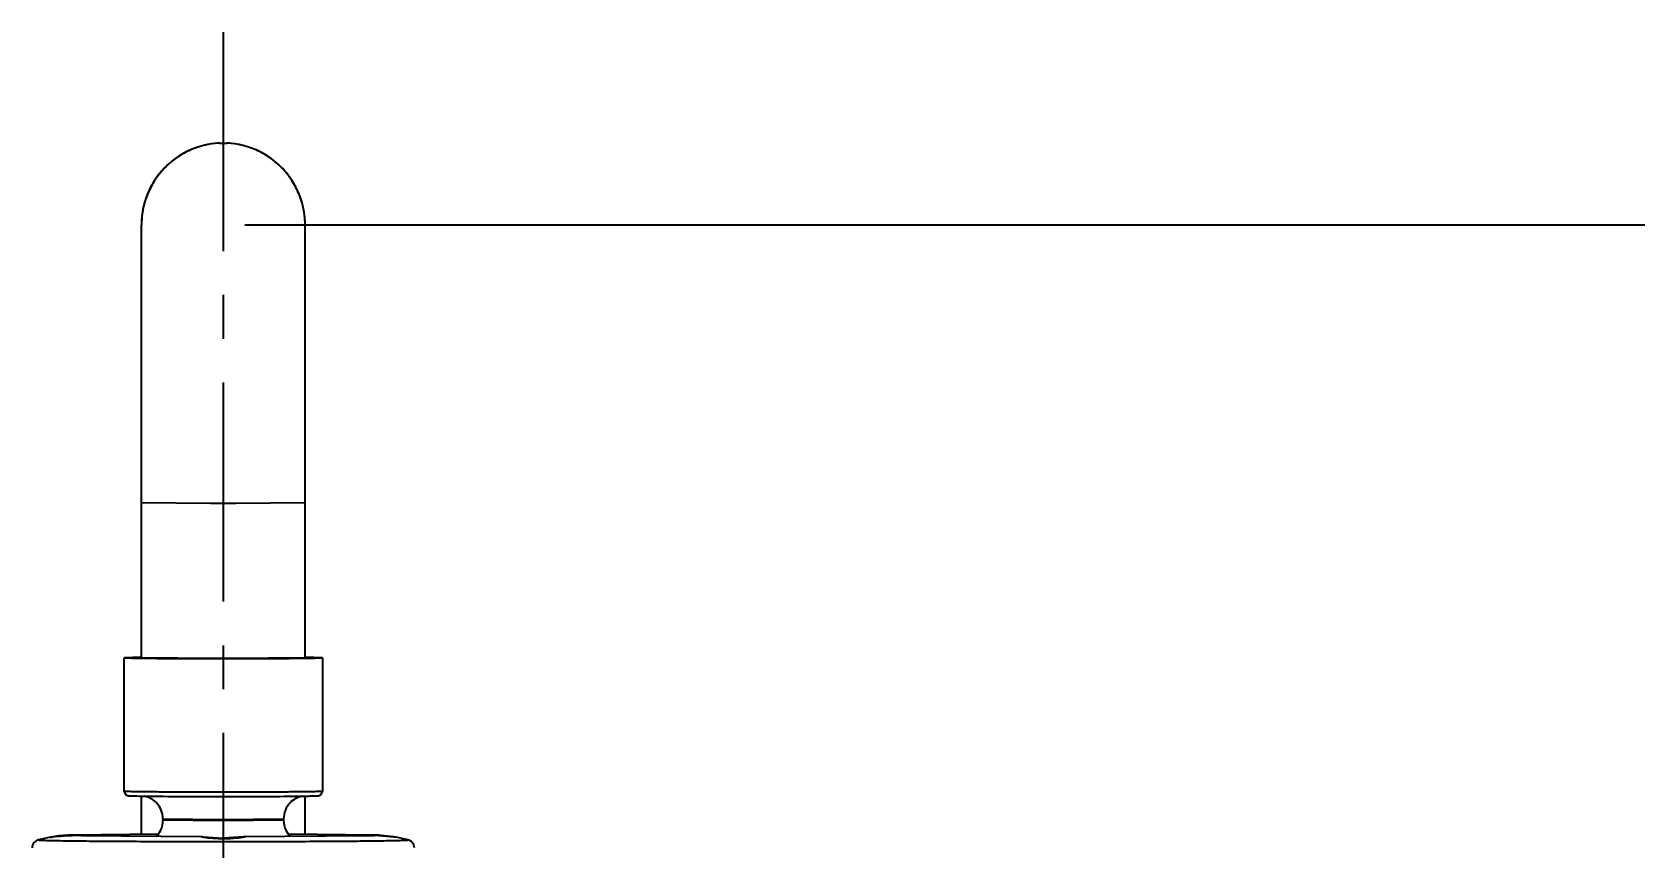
# Model space of a CAD drawing. Header units: millimetres. Extents: x 3819 to 4365, y -2661 to -1889.
# Drawn here: x 3966.65 to 4013.15, y -2110.69 to -2087.04 of the extents above; entities that cross this region are included whole.
import ezdxf

# ---------------------------------------------------------------- set-up
doc = ezdxf.new("R2010")
doc.units = ezdxf.units.MM
doc.header["$LTSCALE"] = 0.1
doc.linetypes.add('CENTERX2', pattern=[101.6, 63.5, -12.7, 12.7, -12.7])
doc.layers.add('CENTER', color=1, linetype='CENTERX2')
doc.layers.add('DIM', color=3, linetype='Continuous')
doc.styles.get("Standard").update_dxf_attribs({"font": 'arial.ttf'})
doc.dimstyles.new('ISO-25', dxfattribs={"dimtxt": 2.5, "dimasz": 2.5, "dimexe": 1.25, "dimexo": 0.625, "dimtad": 1, "dimlfac": 5, "dimtxsty": 'Standard', "dimcen": 2.5, "dimadec": 0, "dimazin": 0, "dimtfac": 1, "dimtmove": 0, "dimatfit": 3, "dimfxl": 0, "dimarcsym": 0})

# ---------------------------------------------------------------- blocks, each defined once
blk = doc.blocks.new('*D137')
at = {"layer": 'Defpoints', "color": 0}
for p in [(3972.198, -2092.633), (4060.64, -2605.033), (4086.272, -2605.033)]:
    blk.add_point(p, dxfattribs=at)
at = {"layer": 'DIM', "color": 0, "lineweight": -2}
for p, q in [((3972.823, -2092.633), (4087.522, -2092.633)), ((4086.272, -2096.633), (4086.272, -2601.033)), ((4061.265, -2605.033), (4087.522, -2605.033))]:
    blk.add_line(p, q, dxfattribs=at)
at = {"layer": 'DIM', "color": 0}
for points in [[(4085.605, -2096.633), (4086.939, -2096.633), (4086.272, -2092.633)], [(4085.605, -2601.033), (4086.939, -2601.033), (4086.272, -2605.033)]]:
    blk.add_solid(points, dxfattribs=at)
at = {"layer": 'DIM', "color": 0, "insert": (4083.025, -2348.833), "char_height": 4, "attachment_point": 5, "rotation": 90}
blk.add_mtext('(2280)', dxfattribs=at)

msp = doc.modelspace()

# ---------------------------------------------------------------- linework, layer by layer
at = {"color": 7, "linetype": 'Continuous'}
for p, q in [((3972.0853, -2090.2608), (3972.198, -2090.2581)), ((3972.198, -2090.2581), (3972.3107, -2090.2608)), ((3972.2731, -2090.2603), (3972.3107, -2090.2617)), ((3969.823, -2105.1886), (3969.823, -2092.634)), ((3974.573, -2105.1886), (3974.573, -2092.634)), ((3969.823, -2100.6791), (3971.8266, -2100.6996)), ((3971.8266, -2100.6996), (3972.198, -2100.6998)), ((3972.198, -2100.6998), (3972.5694, -2100.6996)), ((3972.5694, -2100.6996), (3974.573, -2100.6791)), ((3969.8195, -2105.1648), (3969.323, -2105.1789)), ((3969.323, -2109.0538), (3969.323, -2105.1789)), ((3969.5736, -2105.1789), (3969.8177, -2105.1693)), ((3972.198, -2105.2018), (3969.5736, -2105.1789)), ((3974.8224, -2105.1789), (3972.198, -2105.2018)), ((3975.073, -2105.1789), (3974.5765, -2105.1648)), ((3974.5783, -2105.1693), (3974.8224, -2105.1789)), ((3975.073, -2105.1789), (3975.073, -2109.0538)), ((3969.323, -2109.0538), (3969.3598, -2109.1424)), ((3975.0363, -2109.1424), (3975.073, -2109.0538)), ((3969.823, -2110.295), (3969.823, -2109.1909)), ((3969.8381, -2109.1911), (3969.8639, -2109.1915)), ((3974.573, -2110.295), (3974.573, -2109.1909)), ((3970.448, -2109.8538), (3970.448, -2109.889)), ((3970.448, -2109.8538), (3972.198, -2109.869)), ((3972.198, -2109.9043), (3970.448, -2109.889)), ((3972.198, -2109.869), (3973.948, -2109.8538)), ((3973.948, -2109.889), (3972.198, -2109.9043)), ((3973.948, -2109.8538), (3973.948, -2109.889)), ((3966.8378, -2110.4596), (3966.8351, -2110.4611)), ((3967.2464, -2110.371), (3967.1859, -2110.3824)), ((3967.1859, -2110.3824), (3967.2324, -2110.3775)), ((3967.2324, -2110.3775), (3967.2448, -2110.3759)), ((3967.3662, -2110.3543), (3967.2464, -2110.371)), ((3967.3699, -2110.3616), (3967.686, -2110.337)), ((3967.686, -2110.3261), (3967.6166, -2110.3303)), ((3967.686, -2110.337), (3967.823, -2110.3334)), ((3967.823, -2110.3223), (3967.7313, -2110.3242)), ((3967.8404, -2110.3195), (3967.8225, -2110.3201)), ((3967.823, -2110.3223), (3968.0748, -2110.3279)), ((3968.0744, -2110.3381), (3967.823, -2110.3334)), ((3970.3079, -2110.2925), (3967.8404, -2110.3195)), ((3968.0741, -2110.3381), (3971.5599, -2110.3647)), ((3971.5599, -2110.366), (3971.5651, -2110.3649)), ((3971.5748, -2110.3652), (3971.6131, -2110.3691)), ((3971.5748, -2110.3709), (3971.7494, -2110.3998)), ((3971.6131, -2110.3691), (3971.7504, -2110.3859)), ((3971.7494, -2110.3998), (3972.198, -2110.4261)), ((3971.7574, -2110.3867), (3972.198, -2110.4144)), ((3972.6461, -2110.3858), (3972.198, -2110.4144)), ((3972.7866, -2110.3687), (3972.6461, -2110.3858)), ((3972.8214, -2110.3652), (3972.7866, -2110.3687)), ((3972.8211, -2110.3709), (3972.8344, -2110.3669)), ((3972.8361, -2110.3657), (3972.8309, -2110.3648)), ((3972.8361, -2110.3647), (3976.3216, -2110.3381)), ((3976.5736, -2110.3201), (3974.0885, -2110.2925)), ((3976.3222, -2110.3278), (3976.573, -2110.3222)), ((3976.327, -2110.3378), (3976.573, -2110.3331)), ((3976.6647, -2110.3242), (3976.573, -2110.3222)), ((3976.7803, -2110.3303), (3976.71, -2110.3261)), ((3976.71, -2110.337), (3977.148, -2110.3756)), ((3977.15, -2110.3711), (3976.7803, -2110.3302)), ((3977.1498, -2110.3758), (3977.2101, -2110.3824)), ((3977.2101, -2110.3824), (3977.15, -2110.3711)), ((3977.5609, -2110.4611), (3977.5582, -2110.4596))]:
    msp.add_line(p, q, dxfattribs=at)
for points in [[(3972.0853, -2090.2617), (3972.1228, -2090.2603), (3972.1604, -2090.2594), (3972.198, -2090.2591)], [(3972.198, -2090.2591), (3972.2356, -2090.2594), (3972.2731, -2090.2603)]]:
    msp.add_lwpolyline(points, dxfattribs=at)
for centre, radius, start, end in [((3972.198, -2092.6331), 2.375, 92.71951, 180), ((3972.1993, -2092.6364), 2.3777, 113.66884, 123.38104), ((3972.1973, -2092.6323), 2.3731, 107.99751, 113.6659), ((3972.2002, -2092.6455), 2.3866, 94.44478, 107.96438), ((3972.1972, -2092.6166), 2.3575, 92.72038, 94.42674), ((3972.198, -2092.6331), 2.375, 0, 87.28049), ((3972.1988, -2092.6166), 2.3575, 85.57326, 87.27962), ((3972.1958, -2092.6455), 2.3866, 72.03562, 85.55522), ((3972.1986, -2092.6323), 2.3731, 66.3341, 72.00249), ((3972.1967, -2092.6364), 2.3777, 56.61896, 66.33116), ((3972.1982, -2092.6345), 2.3755, 129.75332, 138.79341), ((3972.2019, -2092.6391), 2.3814, 123.39915, 129.75231), ((3972.194, -2092.6391), 2.3814, 50.24769, 56.60085), ((3972.1978, -2092.6345), 2.3755, 41.20659, 50.24668), ((3972.1993, -2092.6351), 2.3767, 145.39926, 154.23826), ((3972.2033, -2092.638), 2.3816, 138.81167, 145.396), ((3972.1927, -2092.638), 2.3816, 34.604, 41.18833), ((3972.1966, -2092.6351), 2.3767, 25.76174, 34.60074), ((3972.1973, -2092.6335), 2.3742, 160.90741, 169.75891), ((3972.2014, -2092.6355), 2.3788, 154.25142, 160.89481), ((3972.1945, -2092.6355), 2.3788, 19.10519, 25.74858), ((3972.1987, -2092.6335), 2.3742, 10.24109, 19.09259), ((3972.2054, -2092.6349), 2.3824, 169.76009, 179.97733), ((3972.1906, -2092.6349), 2.3824, 0.02267, 10.23991), ((3969.7745, -2109.8523), 0.6729, 44.99229, 79.00903), ((3969.7732, -2109.8537), 0.6747, 359.99883, 45.00042), ((3974.6228, -2109.8537), 0.6748, 135.00083, 180.00031), ((3974.6205, -2109.8506), 0.6709, 100.88642, 135.05753), ((3966.907, -2110.7107), 0.2604, 105.36804, 108.30369), ((3967.8362, -2114.0828), 3.7582, 99.96366, 105.40691), ((3968.3734, -2119.635), 9.3276, 96.17598, 96.94963), ((3967.9167, -2114.7607), 4.4407, 93.87486, 97.12044), ((3967.8439, -2113.5772), 3.2549, 91.98289, 92.78049), ((3967.8745, -2113.4833), 3.1618, 85.91279, 86.31349), ((3967.8965, -2113.1928), 2.8705, 83.28218, 85.93659), ((3969.7694, -2109.8863), 0.6793, 315.59431, 334.7594), ((3971.5631, -2110.5504), 0.1856, 86.38213, 86.77997), ((3972.8387, -2110.6109), 0.2464, 93.54713, 94.0197), ((3974.6265, -2109.8864), 0.6793, 205.24001, 224.36294), ((3976.4895, -2113.0869), 2.7641, 94.01488, 96.77391), ((3976.5202, -2113.4674), 3.1458, 93.69235, 94.08711), ((3976.5192, -2114.5921), 4.2594, 87.43243, 89.27594), ((3976.5502, -2113.6155), 3.2932, 87.21849, 88.00687), ((3976.5599, -2114.0822), 3.7576, 74.59278, 80.03696)]:
    msp.add_arc(centre, radius, start, end, dxfattribs=at)
for points, knots in [([(3969.323, -2105.1789), (3969.323, -2105.1802), (3969.3301, -2105.18), (3969.3382, -2105.182), (3969.3568, -2105.1826), (3969.3926, -2105.1847), (3969.4558, -2105.1865), (3969.5503, -2105.1888), (3969.6706, -2105.191), (3969.8152, -2105.193), (3969.9827, -2105.195), (3970.2471, -2105.1975), (3970.6212, -2105.2001), (3971.1119, -2105.2023), (3971.6443, -2105.2037), (3972.011, -2105.204), (3972.198, -2105.204)], [0, 0, 0, 0, 0.001279, 0.0049142, 0.0109356, 0.019337, 0.0431915, 0.076257, 0.1182154, 0.1686629, 0.227116, 0.2930115, 0.4445246, 0.6173835, 0.8049381, 1, 1, 1, 1]), ([(3972.198, -2105.204), (3972.3849, -2105.204), (3972.7517, -2105.2037), (3973.2841, -2105.2023), (3973.7748, -2105.2001), (3974.1489, -2105.1975), (3974.4132, -2105.195), (3974.5808, -2105.193), (3974.7253, -2105.191), (3974.8457, -2105.1888), (3974.9402, -2105.1865), (3975.0033, -2105.1847), (3975.0392, -2105.1826), (3975.0578, -2105.182), (3975.0659, -2105.18), (3975.073, -2105.1802), (3975.073, -2105.1789)], [0, 0, 0, 0, 0.1950619, 0.3826165, 0.5554754, 0.7069885, 0.772884, 0.8313371, 0.8817846, 0.923743, 0.9568085, 0.980663, 0.9890644, 0.9950858, 0.998721, 1, 1, 1, 1]), ([(3972.198, -2109.0789), (3972.011, -2109.0789), (3971.6443, -2109.0786), (3971.1119, -2109.0772), (3970.6212, -2109.0749), (3970.2471, -2109.0724), (3969.9827, -2109.0698), (3969.8152, -2109.0679), (3969.6706, -2109.0658), (3969.5503, -2109.0637), (3969.4558, -2109.0613), (3969.3926, -2109.0596), (3969.3568, -2109.0575), (3969.3382, -2109.0569), (3969.3301, -2109.0549), (3969.323, -2109.055), (3969.323, -2109.0538)], [0, 0, 0, 0, 0.1950616, 0.3826163, 0.5554755, 0.7069889, 0.7728845, 0.8313376, 0.881785, 0.9237434, 0.9568088, 0.9806632, 0.9890645, 0.9950859, 0.9987211, 1, 1, 1, 1]), ([(3975.073, -2109.0538), (3975.073, -2109.055), (3975.0659, -2109.0549), (3975.0578, -2109.0569), (3975.0392, -2109.0575), (3975.0033, -2109.0596), (3974.9402, -2109.0613), (3974.8457, -2109.0637), (3974.7253, -2109.0658), (3974.5808, -2109.0679), (3974.4133, -2109.0698), (3974.1489, -2109.0724), (3973.7748, -2109.0749), (3973.2841, -2109.0772), (3972.7517, -2109.0786), (3972.3849, -2109.0789), (3972.198, -2109.0789)], [0, 0, 0, 0, 0.0012789, 0.0049141, 0.0109355, 0.0193368, 0.0431912, 0.0762566, 0.118215, 0.1686624, 0.2271155, 0.2930111, 0.4445245, 0.6173837, 0.8049384, 1, 1, 1, 1]), ([(3969.3597, -2109.1424), (3969.4039, -2109.1866), (3969.589, -2109.1824), (3969.7395, -2109.1897), (3969.8381, -2109.1911)], [0, 0, 0, 0, 0.3881272, 1, 1, 1, 1]), ([(3969.8639, -2109.1915), (3970.6496, -2109.2025), (3972.2138, -2109.2031), (3973.778, -2109.2024), (3974.5564, -2109.1911)], [0, 0, 0, 0, 0.5023572, 1, 1, 1, 1]), ([(3974.5564, -2109.1911), (3974.6135, -2109.1903), (3974.7125, -2109.1887), (3974.8377, -2109.1859), (3974.9148, -2109.1829), (3974.9783, -2109.1787), (3975.0161, -2109.1626), (3975.0363, -2109.1424)], [0, 0, 0, 0, 0.3512439, 0.6077667, 0.7692665, 0.8245658, 1, 1, 1, 1]), ([(3966.8252, -2110.4634), (3966.8166, -2110.4663), (3966.7709, -2110.4839), (3966.73, -2110.5157), (3966.7053, -2110.5471)], [0, 0, 0, 0, 0.1845261, 1, 1, 1, 1]), ([(3966.8351, -2110.4611), (3966.8351, -2110.4634), (3966.8483, -2110.4632), (3966.8635, -2110.4669), (3966.8981, -2110.468), (3966.942, -2110.4706), (3967.0001, -2110.4727), (3967.1016, -2110.4759), (3967.2592, -2110.4795), (3967.4835, -2110.4836), (3967.7532, -2110.4874), (3968.0657, -2110.4911), (3968.5589, -2110.4958), (3969.2567, -2110.5006), (3970.172, -2110.5048), (3971.1651, -2110.5073), (3971.8492, -2110.5079), (3972.198, -2110.5079)], [0, 0, 0, 0, 0.0012788, 0.0049138, 0.0109357, 0.0193367, 0.0300963, 0.0431917, 0.0762561, 0.1182146, 0.168663, 0.2271157, 0.2930105, 0.4445249, 0.6173828, 0.80494, 1, 1, 1, 1]), ([(3968.0748, -2110.3279), (3968.0753, -2110.3279), (3968.0763, -2110.328), (3968.0773, -2110.328), (3968.0778, -2110.328)], [0, 0, 0, 0, 0.5002755, 1, 1, 1, 1]), ([(3971.5599, -2110.366), (3971.5599, -2110.3667), (3971.5631, -2110.3674), (3971.5649, -2110.3682), (3971.5666, -2110.3687)], [0, 0, 0, 0, 0.2752697, 1, 1, 1, 1]), ([(3971.5651, -2110.3649), (3971.5663, -2110.3649), (3971.5691, -2110.3649), (3971.572, -2110.365), (3971.5735, -2110.3651)], [0, 0, 0, 0, 0.4405818, 1, 1, 1, 1]), ([(3971.5666, -2110.3687), (3971.5678, -2110.3691), (3971.5706, -2110.3698), (3971.5733, -2110.3705), (3971.5748, -2110.3709)], [0, 0, 0, 0, 0.4518224, 1, 1, 1, 1]), ([(3971.7504, -2110.3859), (3971.7516, -2110.386), (3971.7539, -2110.3863), (3971.7563, -2110.3866), (3971.7574, -2110.3867)], [0, 0, 0, 0, 0.4981674, 1, 1, 1, 1]), ([(3972.198, -2110.4261), (3972.3314, -2110.4261), (3972.5398, -2110.4137), (3972.7481, -2110.3893), (3972.8211, -2110.3709)], [0, 0, 0, 0, 0.6392134, 1, 1, 1, 1]), ([(3972.198, -2110.5079), (3972.5467, -2110.5079), (3973.2308, -2110.5073), (3974.224, -2110.5048), (3975.1393, -2110.5006), (3975.837, -2110.4958), (3976.3303, -2110.4911), (3976.6427, -2110.4874), (3976.9125, -2110.4836), (3977.1367, -2110.4795), (3977.2944, -2110.4759), (3977.3959, -2110.4727), (3977.4539, -2110.4706), (3977.4978, -2110.468), (3977.5325, -2110.4669), (3977.5476, -2110.4632), (3977.5609, -2110.4634), (3977.5609, -2110.4611)], [0, 0, 0, 0, 0.19506, 0.3826172, 0.5554751, 0.7069895, 0.7728843, 0.831337, 0.8817854, 0.9237439, 0.9568083, 0.9699037, 0.9806633, 0.9890643, 0.9950862, 0.9987212, 1, 1, 1, 1]), ([(3972.8309, -2110.3648), (3972.8298, -2110.3648), (3972.8273, -2110.3648), (3972.8248, -2110.365), (3972.8235, -2110.3651)], [0, 0, 0, 0, 0.4452415, 1, 1, 1, 1]), ([(3972.8344, -2110.3669), (3972.8348, -2110.3667), (3972.8354, -2110.3664), (3972.8361, -2110.3659), (3972.8361, -2110.3657)], [0, 0, 0, 0, 0.6711684, 1, 1, 1, 1]), ([(3976.3176, -2110.3281), (3976.3184, -2110.328), (3976.3199, -2110.3279), (3976.3214, -2110.3278), (3976.3222, -2110.3278)], [0, 0, 0, 0, 0.4995801, 1, 1, 1, 1]), ([(3976.3213, -2110.3381), (3976.3223, -2110.338), (3976.3242, -2110.3379), (3976.3261, -2110.3378), (3976.327, -2110.3378)], [0, 0, 0, 0, 0.4994852, 1, 1, 1, 1]), ([(3977.148, -2110.3756), (3977.1483, -2110.3756), (3977.1489, -2110.3757), (3977.1495, -2110.3758), (3977.1498, -2110.3758)], [0, 0, 0, 0, 0.5017158, 1, 1, 1, 1]), ([(3977.6907, -2110.5471), (3977.6805, -2110.5342), (3977.6439, -2110.496), (3977.5955, -2110.4703), (3977.5607, -2110.4603)], [0, 0, 0, 0, 0.3123272, 1, 1, 1, 1])]:
    msp.add_open_spline(points, degree=3, knots=knots, dxfattribs=at)
for points in [[(3970.3839, -2110.176), (3970.4256, -2110.0873), (3970.448, -2109.987), (3970.448, -2109.889)], [(3973.948, -2109.889), (3973.948, -2109.987), (3973.9704, -2110.0873), (3974.0121, -2110.176)], [(3976.3216, -2110.3381), (3976.3221, -2110.3381), (3976.3225, -2110.3381), (3976.3229, -2110.3381)], [(3966.7053, -2110.5471), (3966.6731, -2110.588), (3966.6534, -2110.6419), (3966.6517, -2110.694)], [(3977.7443, -2110.694), (3977.7426, -2110.6419), (3977.7229, -2110.588), (3977.6906, -2110.5471)]]:
    msp.add_open_spline(points, degree=3, dxfattribs=at)
at = {"layer": 'CENTER'}
msp.add_line((3972.198, -2087.0409), (3972.198, -2368.7111), dxfattribs=at)

# ---------------------------------------------------------------- dimensions: what is measured, and where the dimension line sits
at = {"layer": 'DIM'}
dim = msp.add_linear_dim(base=(4086.272, -2605.0328), p1=(3972.198, -2092.6331), p2=(4060.6398, -2605.0328), angle=90, text='(2280)', dimstyle='ISO-25', override={"dimtxt": 4, "dimasz": 4, "dimlfac": 4, "dimadec": 1, "dimfxl": 1.25}, dxfattribs=at)
dim.commit()
dim.dimension.update_dxf_attribs({"geometry": '*D137', "text_midpoint": (4083.0249, -2348.833)})

doc.saveas('drawing.dxf')
